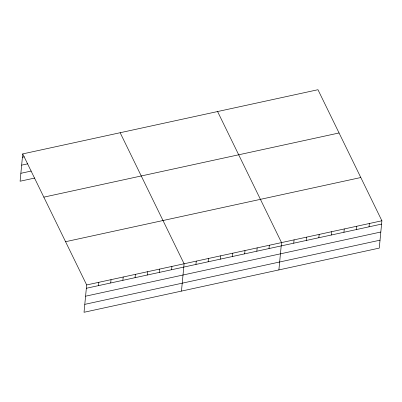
<?xml version="1.0" encoding="UTF-8"?>
<svg xmlns="http://www.w3.org/2000/svg" width="402" height="402" viewBox="0 0 402 402"><rect width="100%" height="100%" fill="white"/><g stroke="black" fill="none" stroke-linecap="round" stroke-linejoin="round"><path stroke-width="0.6" d="M22.733 153.901L86.666 284.953L84.033 312.279L379.267 248.099L381.9 220.773L317.967 89.721L22.733 153.901L20.1 181.227L34.713 178.051M98.525 285.621L98.847 282.304M110.706 282.973L111.022 279.656M122.881 280.33L123.203 277.008M135.062 277.681L135.379 274.36M147.238 275.033L147.559 271.717M159.418 272.385L159.735 269.069M171.594 269.737L171.915 266.42M181.463 291.098L184.096 263.772L120.158 132.72M195.955 264.446L196.271 261.124M208.13 261.797L208.452 258.476M220.311 259.149L220.628 255.833M232.487 256.501L232.808 253.185M244.667 253.853L244.984 250.536M256.843 251.205L257.164 247.888M269.023 248.562L269.34 245.24M278.887 269.923L281.521 242.592L217.588 111.545M293.746 243.185L294.068 239.868M306.294 240.456L306.615 237.14M318.841 237.728L319.163 234.411M331.389 234.999L331.71 231.683M343.936 232.276L344.258 228.954M356.484 229.547L356.805 226.231M369.031 226.818L369.353 223.502M22.411 157.217L24.241 156.82M21.648 165.142L27.738 163.815M20.864 173.302L31.215 171.051M43.828 197.146L339.062 132.972M65.566 241.702L360.8 177.528M86.666 284.953L381.9 220.773M86.345 288.269L381.578 224.09M85.586 296.194L380.82 232.014M84.797 304.354L380.031 240.175"/></g></svg>
